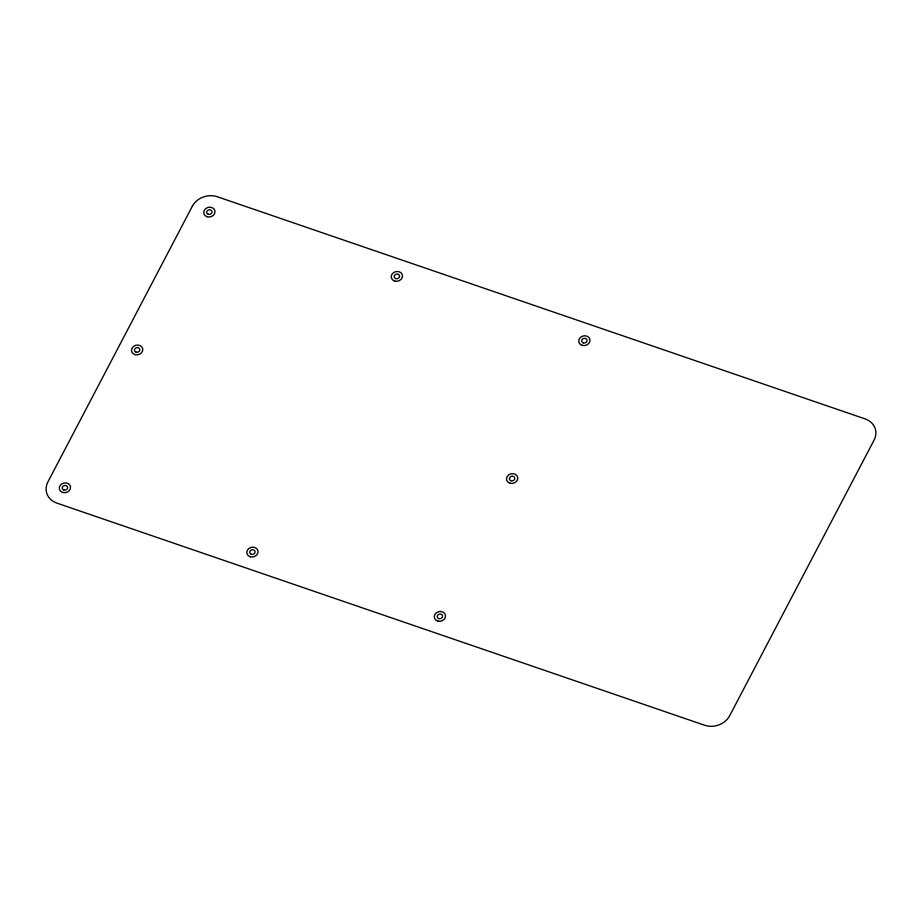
<?xml version="1.0" encoding="UTF-8"?>
<svg xmlns="http://www.w3.org/2000/svg" width="922" height="922" viewBox="0 0 922 922"><rect width="100%" height="100%" fill="white"/><g stroke="black" fill="none" stroke-linecap="round" stroke-linejoin="round"><path stroke-width="1.38" d="M192.329 206.251L47.886 481.952A18.993 16.216 -14.2 0 0 56.899 503.112L704.592 725.222A18.993 16.216 -14.2 0 0 729.671 715.749L874.114 440.048A18.993 16.216 -14.2 0 0 865.101 418.888L217.408 196.778A18.993 16.216 -14.2 0 0 192.329 206.251M511.122 480.765A2.708 2.305 -14.2 0 0 514.787 478.034A2.708 2.305 -14.2 0 0 510.477 476.812A2.708 2.305 -14.2 0 0 511.122 480.765M510.016 483.22A5.693 4.864 -14.2 0 0 517.726 477.492A5.693 4.864 -14.2 0 0 508.656 474.899A5.693 4.864 -14.2 0 0 510.016 483.22M135.027 354.636A5.693 4.864 -14.2 0 0 142.749 348.896A5.693 4.864 -14.2 0 0 133.678 346.303A5.693 4.864 -14.2 0 0 135.027 354.636M136.145 352.169A2.708 2.305 -14.2 0 0 139.81 349.45A2.708 2.305 -14.2 0 0 135.499 348.216A2.708 2.305 -14.2 0 0 136.145 352.169M62.811 492.486A5.693 4.864 -14.2 0 0 70.521 486.747A5.693 4.864 -14.2 0 0 61.451 484.154A5.693 4.864 -14.2 0 0 62.811 492.486M250.3 556.773A5.693 4.864 -14.2 0 0 258.01 551.045A5.693 4.864 -14.2 0 0 248.94 548.452A5.693 4.864 -14.2 0 0 250.3 556.773M437.789 621.071A5.693 4.864 -14.2 0 0 445.51 615.343A5.693 4.864 -14.2 0 0 436.429 612.75A5.693 4.864 -14.2 0 0 437.789 621.071M438.895 618.616A2.708 2.305 -14.2 0 0 442.572 615.884A2.708 2.305 -14.2 0 0 438.261 614.663A2.708 2.305 -14.2 0 0 438.895 618.616M251.406 554.318A2.708 2.305 -14.2 0 0 255.071 551.598A2.708 2.305 -14.2 0 0 250.761 550.365A2.708 2.305 -14.2 0 0 251.406 554.318M63.918 490.02A2.708 2.305 -14.2 0 0 67.583 487.3A2.708 2.305 -14.2 0 0 63.272 486.067A2.708 2.305 -14.2 0 0 63.918 490.02M208.372 214.319A2.708 2.305 -14.2 0 0 212.037 211.599A2.708 2.305 -14.2 0 0 207.727 210.366A2.708 2.305 -14.2 0 0 208.372 214.319M395.861 278.617A2.708 2.305 -14.2 0 0 399.526 275.897A2.708 2.305 -14.2 0 0 395.215 274.664A2.708 2.305 -14.2 0 0 395.861 278.617M583.349 342.915A2.708 2.305 -14.2 0 0 587.014 340.183A2.708 2.305 -14.2 0 0 582.704 338.962A2.708 2.305 -14.2 0 0 583.349 342.915M582.243 345.37A5.693 4.864 -14.2 0 0 589.953 339.642A5.693 4.864 -14.2 0 0 580.883 337.049A5.693 4.864 -14.2 0 0 582.243 345.37M394.743 281.072A5.693 4.864 -14.2 0 0 402.465 275.344A5.693 4.864 -14.2 0 0 393.394 272.751A5.693 4.864 -14.2 0 0 394.743 281.072M207.254 216.785A5.693 4.864 -14.2 0 0 214.976 211.046A5.693 4.864 -14.2 0 0 205.906 208.453A5.693 4.864 -14.2 0 0 207.254 216.785"/></g></svg>
